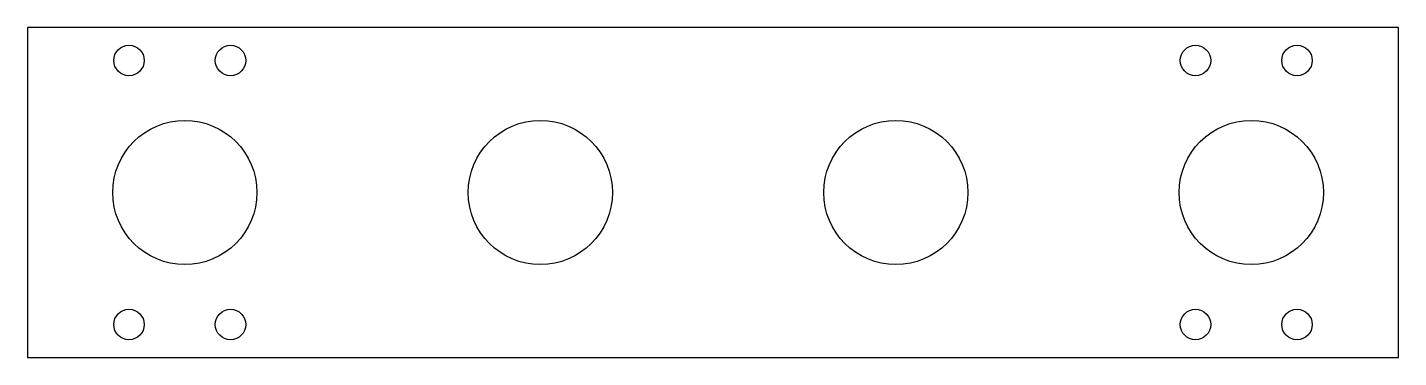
# Model space of a CAD drawing. Header units: millimetres. Extents: x 0 to 270, y 0 to 65.
import ezdxf

# ---------------------------------------------------------------- set-up
doc = ezdxf.new("R2010")
doc.units = ezdxf.units.MM
doc.layers.get('0').update_dxf_attribs({"lineweight": 25})

msp = doc.modelspace()

# ---------------------------------------------------------------- linework, layer by layer
for p, q in [((270, 65), (0, 65)), ((0, 65), (0, 0)), ((270, 0), (270, 65)), ((0, 0), (270, 0))]:
    msp.add_line(p, q)
for centre, radius in [((20, 58.5), 3), ((40, 58.5), 3), ((230, 58.5), 3), ((250, 58.5), 3), ((31, 32.5), 14.2), ((101, 32.5), 14.2), ((171, 32.5), 14.2), ((241, 32.5), 14.2), ((20, 6.5), 3), ((40, 6.5), 3), ((230, 6.5), 3), ((250, 6.5), 3)]:
    msp.add_circle(centre, radius)

doc.saveas('drawing.dxf')
